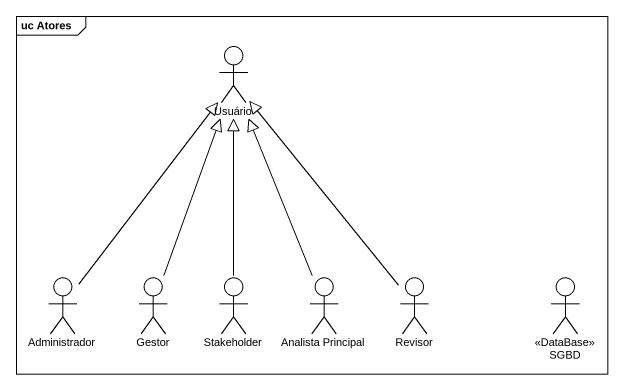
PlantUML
@startuml
mainframe uc Atores
actor Usuário
actor Administrador
actor Gestor
actor Stakeholder
actor "Analista Principal" as Analista_Principal
actor Revisor
actor SGBD <<DataBase>>
Administrador -up-|> Usuário
Gestor -up-|> Usuário
Stakeholder -up-|> Usuário
Analista_Principal -up-|> Usuário
Revisor -up-|> Usuário
@enduml
